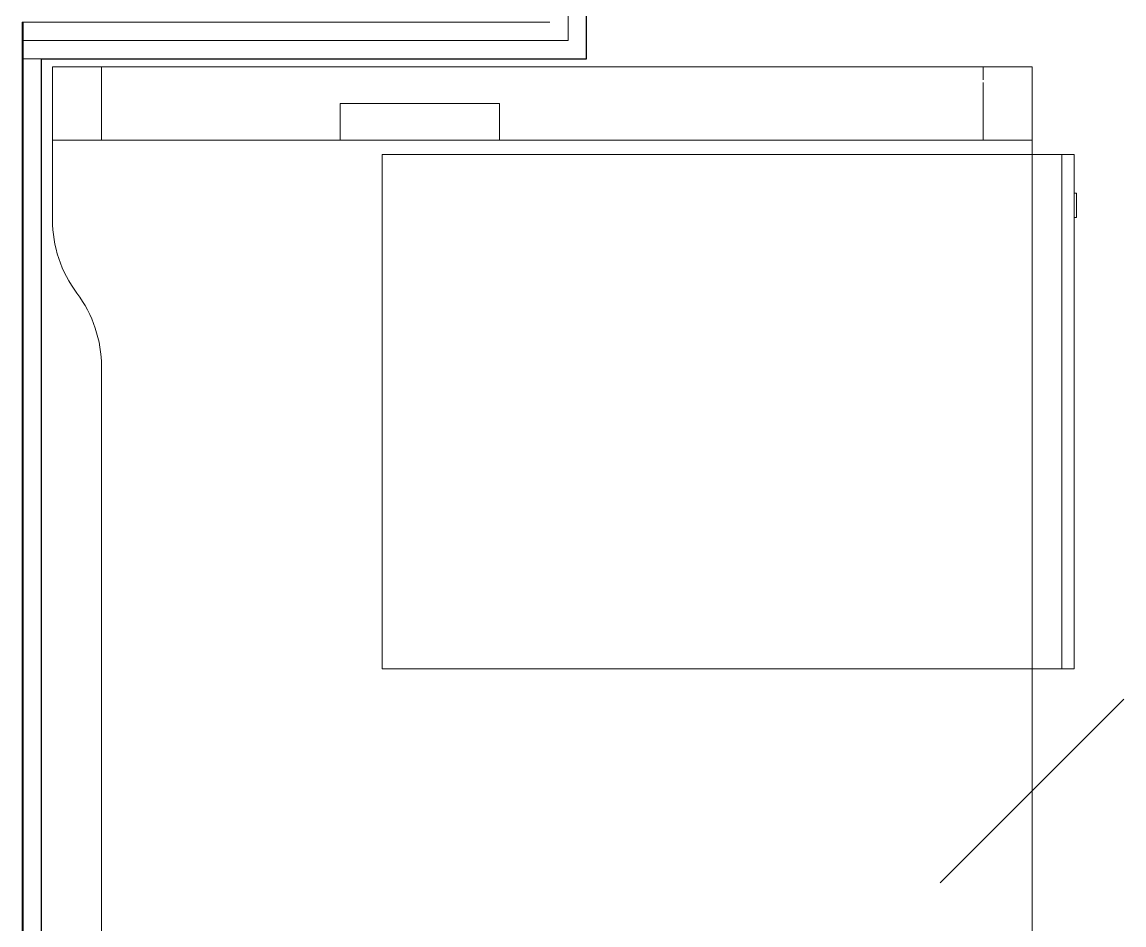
# Model space of a CAD drawing. Header units: millimetres. Extents: x 90978 to 295199, y -4084 to 97293.
# Drawn here: x 195922 to 196822, y 33062 to 33799 of the extents above; entities that cross this region are included whole.
import ezdxf

# ---------------------------------------------------------------- set-up
doc = ezdxf.new("R2010")
doc.units = ezdxf.units.MM
doc.header["$MEASUREMENT"] = 0
doc.layers.get('0').update_dxf_attribs({"linetype": 'CONTINUOUS'})
for name, color, linetype, lineweight in [('CSM-STL-XX-ZZ-M3-A-XXXX-00001_detached _19_04_21__rvt-1-Level 0$0$A-WALL', 7, 'CONTINUOUS', 9), ('CSM-STL-XX-ZZ-M3-A-XXXX-00001_detached _19_04_21__rvt-1-Level 0$0$I-WALL', 7, 'CONTINUOUS', 9), ('I-FURN', 8, 'CONTINUOUS', 9)]:
    doc.layers.add(name, color=color, linetype=linetype, lineweight=lineweight)

msp = doc.modelspace()

# ---------------------------------------------------------------- linework, layer by layer
at = {"linetype": 'ByBlock', "lineweight": -2}
msp.add_line((196821.96, 33246.23), (196671.96, 33096.23), dxfattribs=at)
at = {"layer": 'CSM-STL-XX-ZZ-M3-A-XXXX-00001_detached _19_04_21__rvt-1-Level 0$0$A-WALL'}
for p, q in [((196368.08, 33784.23), (196368.08, 34112.73)), ((195922.08, 33799.23), (195923.08, 33799.23)), ((195922.08, 33799.23), (195922.08, 33769.23)), ((195923.08, 33799.23), (195923.08, 33784.23)), ((195938.08, 33799.23), (195923.08, 33799.23)), ((196281.08, 33799.23), (195938.08, 33799.23)), ((196347.08, 33799.23), (196281.08, 33799.23)), ((196353.08, 33799.23), (196347.08, 33799.23)), ((195923.08, 33784.23), (195923.08, 33769.23)), ((195938.08, 33784.23), (195923.08, 33784.23)), ((196281.08, 33784.23), (195938.08, 33784.23)), ((196353.08, 33784.23), (196281.08, 33784.23)), ((196368.08, 33784.23), (196353.08, 33784.23)), ((195922.08, 28463.23), (195922.08, 33769.23)), ((195928.08, 33769.23), (195923.08, 33769.23)), ((195923.08, 28463.23), (195923.08, 33769.23)), ((195938.08, 33769.23), (195928.08, 33769.23))]:
    msp.add_line(p, q, dxfattribs=at)
at = {"layer": 'CSM-STL-XX-ZZ-M3-A-XXXX-00001_detached _19_04_21__rvt-1-Level 0$0$I-WALL', "lineweight": 30}
for p, q in [((196383.08, 33769.23), (196383.08, 34112.73)), ((195938.08, 28463.23), (195938.08, 33769.23)), ((195938.08, 33769.23), (196281.08, 33769.23)), ((196281.08, 33769.23), (196368.08, 33769.23)), ((196368.08, 33769.23), (196383.08, 33769.23))]:
    msp.add_line(p, q, dxfattribs=at)
at = {"layer": 'I-FURN'}
for p, q in [((195946.96, 33762.73), (196746.96, 33762.73)), ((195986.96, 33762.73), (195946.96, 33762.73)), ((195946.96, 33702.73), (195946.96, 33762.73)), ((195946.96, 33702.73), (195946.96, 33762.73)), ((196746.96, 33762.73), (195946.96, 33762.73)), ((195946.96, 33762.73), (195946.96, 33637.73)), ((195946.96, 33637.73), (195946.96, 33762.73)), ((195946.96, 33762.73), (196746.96, 33762.73)), ((196706.96, 33762.73), (195986.96, 33762.73)), ((195986.96, 33702.73), (195986.96, 33762.73)), ((195986.96, 33702.73), (195986.96, 33762.73)), ((196746.96, 33762.73), (196706.96, 33762.73)), ((196706.96, 33752.15), (196706.96, 33762.73)), ((196706.96, 33752.15), (196706.96, 33762.73)), ((196746.96, 33762.73), (196746.96, 33702.73)), ((196746.96, 33702.73), (196746.96, 33762.73)), ((196746.96, 32162.73), (196746.96, 33762.73)), ((196746.96, 33762.73), (196746.96, 32162.73)), ((196706.96, 33702.73), (196706.96, 33749.84)), ((196706.96, 33702.73), (196706.96, 33749.84)), ((196181.96, 33732.73), (196311.96, 33732.73)), ((196181.96, 33702.73), (196181.96, 33732.73)), ((196311.96, 33732.73), (196181.96, 33732.73)), ((196181.96, 33702.73), (196181.96, 33732.73)), ((196311.96, 33732.73), (196311.96, 33702.73)), ((196311.96, 33702.73), (196311.96, 33732.73)), ((196181.96, 33702.73), (195946.96, 33702.73)), ((195946.96, 33702.73), (195986.96, 33702.73)), ((195986.96, 33702.73), (196706.96, 33702.73)), ((196311.96, 33702.73), (196181.96, 33702.73)), ((196746.96, 33702.73), (196311.96, 33702.73)), ((196706.96, 33702.73), (196746.96, 33702.73)), ((196746.96, 33691.17), (196216.22, 33691.17)), ((196216.22, 33691.17), (196216.22, 33271.17)), ((196771.22, 33691.17), (196746.96, 33691.17)), ((196771.22, 33691.17), (196771.22, 33271.17)), ((196781.22, 33691.17), (196771.22, 33691.17)), ((196771.22, 33271.17), (196771.22, 33691.17)), ((196781.22, 33271.17), (196781.22, 33691.17)), ((196783.22, 33659.56), (196781.22, 33659.56)), ((196783.22, 33639.56), (196783.22, 33659.56)), ((196783.22, 33659.56), (196783.22, 33639.56)), ((196781.22, 33639.56), (196783.22, 33639.56)), ((195986.96, 33517.73), (195986.96, 32407.73)), ((195986.96, 32407.73), (195986.96, 33517.73)), ((196216.22, 33271.17), (196746.96, 33271.17)), ((196746.96, 33271.17), (196771.22, 33271.17)), ((196771.22, 33271.17), (196781.22, 33271.17))]:
    msp.add_line(p, q, dxfattribs=at)
for centre, start, end in [((196046.96, 33637.73), 180, 216.8699), ((196046.96, 33637.73), 180, 216.8699), ((195886.96, 33517.73), 0, 36.8699), ((195886.96, 33517.73), 0, 36.8699)]:
    msp.add_arc(centre, 100, start, end, dxfattribs=at)

doc.saveas('drawing.dxf')
